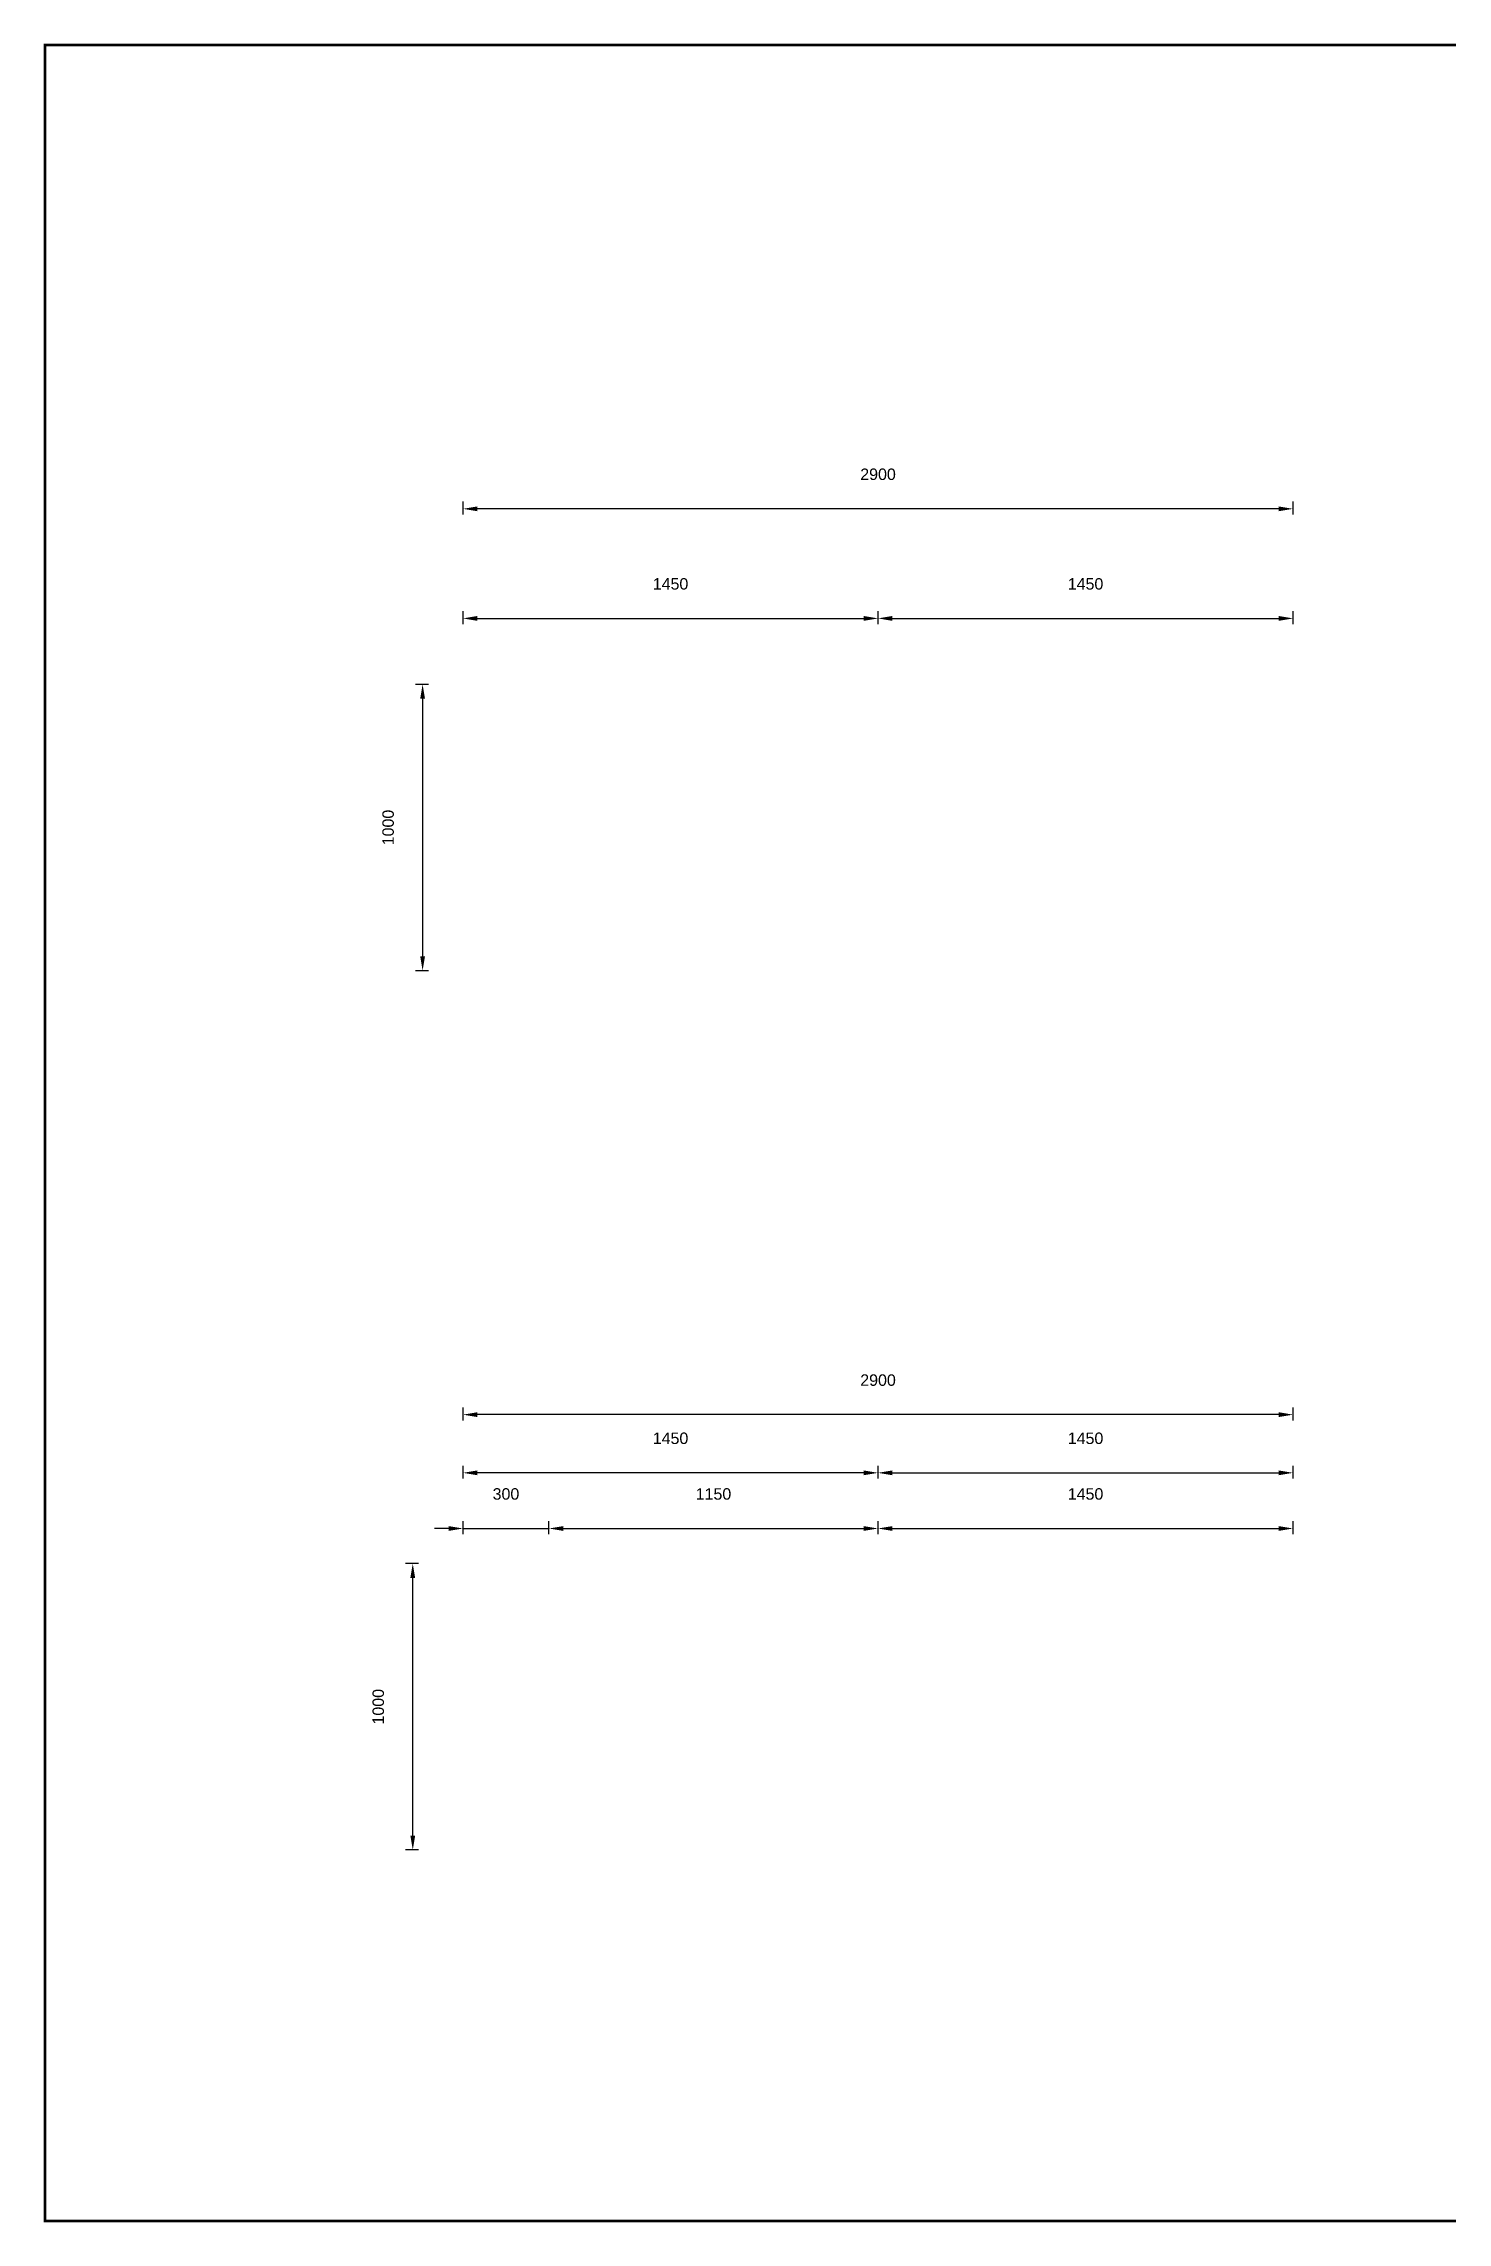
# Paper-space layout 'FFTT' of a CAD drawing. Header units: millimetres. Extents: x 304 to 1470, y -423 to 376.
# Drawn here: x 641.5 to 886.7, y -423 to -42.5 of the extents above; entities that cross this region are included whole.
import ezdxf
from ezdxf.enums import TextEntityAlignment as Align

# ---------------------------------------------------------------- set-up
doc = ezdxf.new("R2010")
doc.units = ezdxf.units.MM
doc.layers.add('OH!-Furniture', color=7, linetype='Continuous')
doc.layers.add('OH!-VIÑETA', color=7, linetype='Continuous')
doc.styles.add('Inter', font='GOTHIC.TTF')
doc.styles.get("Standard").update_dxf_attribs({"font": 'arial.ttf'})
doc.dimstyles.new('OH-Layout', dxfattribs={"dimtxt": 2, "dimasz": 2.5, "dimexe": 1.25, "dimexo": 0.625, "dimgap": 5, "dimtad": 1, "dimdec": 0, "dimtxsty": 'Standard', "dimcen": 2.5, "dimclrd": 256, "dimclre": 8, "dimclrt": 256, "dimadec": 0, "dimazin": 0, "dimtfac": 1, "dimtdec": 0, "dimtmove": 0, "dimatfit": 3, "dimfxl": 1, "dimfxlon": 1, "dimarcsym": 0})

# ---------------------------------------------------------------- blocks, each defined once
blk = doc.blocks.new('FFTT')
at = {"layer": 'OH!-VIÑETA', "true_color": 0xb3b3b3}
h = blk.add_hatch(color=253, dxfattribs=at)
h.dxf.hatch_style = 1
edge = h.paths.add_edge_path(flags=16)
edge.add_line((856.3, 35.67), (856.3, 143.09))
edge.add_arc((843.3, 143.09), 13, 360, 451.7833)
edge.add_line((842.9, 156.08), (828.71, 156.08))
edge.add_arc((828.3, 143.09), 13, 88.2167, 180)
edge.add_line((815.3, 143.09), (815.3, 35.67))
edge.add_line((815.3, 35.67), (815.3, 9.76))
edge.add_arc((828.3, 9.76), 13, 180, 271.7833)
edge.add_line((828.71, -3.24), (842.9, -3.24))
edge.add_arc((843.3, 9.76), 13, 268.2167, 360)
edge.add_line((856.3, 9.76), (856.3, 35.67))
edge = h.paths.add_edge_path()
edge.add_line((857.3, 35.67), (857.3, 143.09))
edge.add_arc((843.3, 143.09), 14, 0, 91.7185)
edge.add_line((842.88, 157.08), (828.72, 157.08))
edge.add_arc((828.3, 143.09), 14, 88.2815, 180)
edge.add_line((814.3, 143.09), (814.3, 35.67))
edge.add_line((814.3, 35.67), (814.3, 9.76))
edge.add_arc((828.3, 9.76), 14, 180, 271.7185)
edge.add_line((828.72, -4.24), (842.88, -4.24))
edge.add_arc((843.3, 9.76), 14, 268.2815, 360)
edge.add_line((857.3, 9.76), (857.3, 35.67))
h = blk.add_hatch(color=253, dxfattribs=at)
h.dxf.hatch_style = 1
h.paths.add_polyline_path([(856.3, 135.89), (856.3, 136.89), (815.3, 136.89), (815.3, 135.89)])
h = blk.add_hatch(color=253, dxfattribs=at)
h.dxf.hatch_style = 1
h.paths.add_polyline_path([(856.3, 113.89), (856.3, 114.89), (815.3, 114.89), (815.3, 113.89)])
h = blk.add_hatch(color=253, dxfattribs=at)
h.dxf.hatch_style = 1
h.paths.add_polyline_path([(856.3, 86.79), (856.3, 87.79), (815.3, 87.79), (815.3, 86.79)])
h = blk.add_hatch(color=253, dxfattribs=at)
h.dxf.hatch_style = 1
h.paths.add_polyline_path([(815.3, 80.35), (815.3, 79.35), (856.3, 79.35), (856.3, 80.35)])
h = blk.add_hatch(color=253, dxfattribs=at)
h.dxf.hatch_style = 1
h.paths.add_polyline_path([(815.3, 33.92), (815.3, 32.92), (856.3, 32.92), (856.3, 33.92)])
h = blk.add_hatch(color=253, dxfattribs=at)
h.dxf.hatch_style = 1
h.paths.add_polyline_path([(815.3, 18.92), (815.3, 17.92), (856.3, 17.92), (856.3, 18.92)])
h = blk.add_hatch(color=253, dxfattribs=at)
h.dxf.hatch_style = 1
h.paths.add_polyline_path([(815.3, 11.85), (815.3, 10.85), (856.3, 10.85), (856.3, 11.85)])
at = {"layer": 'OH!-VIÑETA', "color": 8}
for p, q in [((827.74, 80.35), (827.74, 86.79)), ((842.77, 80.35), (842.77, 86.79)), ((815.3, 83.14), (856.3, 83.14)), ((817.12, 50.07), (854.88, 50.07)), ((815.3, 33.92), (856.3, 33.92)), ((815.3, 18.92), (856.3, 18.92)), ((835.8, 17.92), (835.8, 11.85)), ((835.8, 10.85), (835.8, -3.24))]:
    blk.add_line(p, q, dxfattribs=at)
for points, const_width in [([(303.81, -4.24), (857.48, -4.24), (857.48, 375.76), (303.81, 375.76)], 0.5), ([(827.67, 9.21), (831.82, 2.02), (823.53, 2.02)], 0.327)]:
    blk.add_lwpolyline(points, close=True, dxfattribs=dict(at, const_width=const_width))
for points in [[(857.3, 35.67), (857.3, 143.09, 0.423026), (842.88, 157.08), (828.72, 157.08, 0.423026), (814.3, 143.09), (814.3, 35.67), (814.3, 9.76, 0.423026), (828.72, -4.24), (842.88, -4.24, 0.423026), (857.3, 9.76)], [(856.3, 35.67), (856.3, 143.09, 0.42336), (842.9, 156.08), (828.71, 156.08, 0.42336), (815.3, 143.09), (815.3, 35.67), (815.3, 9.76, 0.42336), (828.71, -3.24), (842.9, -3.24, 0.42336), (856.3, 9.76)]]:
    blk.add_lwpolyline(points, format="xyb", close=True, dxfattribs=at)
for points in [[(815.3, 136.89), (856.3, 136.89), (856.3, 135.89), (815.3, 135.89)], [(815.3, 114.89), (856.3, 114.89), (856.3, 113.89), (815.3, 113.89)], [(815.3, 87.79), (856.3, 87.79), (856.3, 86.79), (815.3, 86.79)], [(815.3, 80.35), (856.3, 80.35), (856.3, 79.35), (815.3, 79.35)], [(815.3, 33.92), (856.3, 33.92)], [(856.3, 32.92), (815.3, 32.92)], [(815.3, 18.92), (856.3, 18.92)], [(856.3, 17.92), (815.3, 17.92)], [(815.3, 11.85), (856.3, 11.85)], [(856.3, 10.85), (815.3, 10.85)]]:
    blk.add_lwpolyline(points, dxfattribs=at)
at = {"style": 'Inter'}
for tag, p, height in [('CLIENTE', (823.46, 132.17), 2.5), ('PROYECTO', (824.58, 121.54), 2.5), ('DISEÑADOR', (816.64, 81.44), 1.1), ('FECHA-APROVACION', (826.32, 25.41), 1.15), ('FOLIO-DISEÑO', (826.32, 23.47), 1.15), ('CENTRO-COSTO', (826.2, 19.59), 1.15), ('NOTA-VENTA', (826.2, 21.53), 1.15), ('ESCALA', (822.51, 14.4), 1.1), ('UNIDAD', (845, 14.4), 1.1)]:
    blk.add_attdef(tag, p, '', height=height, dxfattribs=at)
blk.add_attdef('REVISADO', text='', height=1.8, dxfattribs=at).set_placement((835.63, 81.04), align=Align.CENTER)
for tag, height, p in [('FECHA', 1.8, (849.58, 81.9)), ('1/1', 5, (844.46, 6.68)), ('1', 5, (827.63, 5)), ('LAMINA', 1.8, (844.06, 1.21))]:
    blk.add_attdef(tag, text='', height=height, dxfattribs=at).set_placement(p, align=Align.MIDDLE_CENTER)
at = {"style": 'Inter', "flags": 4}
blk.add_attdef('JEFE-PROYECTO', (826.32, 27.36), '', height=1.15, dxfattribs=at)
at = {"layer": 'OH!-VIÑETA', "color": 150, "insert": (834.76, 154.2), "char_height": 13.728, "attachment_point": 1, "rotation": 341.3166}
blk.add_mtext_dynamic_manual_height_columns('{\\fBaskerville Old Face|b0|i0|c0|p18;!}', width=19.7442, gutter_width=12.5, heights=[0], dxfattribs=at)
at = {"layer": 'OH!-VIÑETA', "color": 150, "insert": (817.37, 151.27), "char_height": 7.15, "attachment_point": 1}
blk.add_mtext_dynamic_manual_height_columns('{\\fBaskerville Old Face|b0|i0|c0|p18;Oh  ffice}', width=53.9578, gutter_width=12.5, heights=[0], dxfattribs=at)
at = {"layer": 'OH!-VIÑETA', "insert": (818.86, 138.83), "char_height": 1.3972, "width": 100.5902, "attachment_point": 1, "style": 'Inter'}
blk.add_mtext('{\\fArial|b1|i0|c0|p34;Mobiliario corporativo de vanguardia}', dxfattribs=at)
at = {"layer": 'OH!-VIÑETA', "color": 8, "width": 83.8251, "attachment_point": 1, "style": 'Inter'}
for s, insert, char_height in [('{\\fArial|b1|i0|c0|p34;Cliente:}', (816.12, 134.62), 1.1643), ('{\\fArial|b1|i0|c0|p34;Proyecto:}', (816.12, 124.86), 1.1643), ('{\\fArial|b1|i0|c0|p34;Contenido:}', (816.03, 112.75), 1.1643), ('{\\fArial|b1|i0|c0|p34;DIBUJO}', (817.7, 85.44), 1.1643), ('{\\fArial|b1|i0|c0|p34;REVISADO}', (830.86, 85.44), 1.1643), ('{\\fArial|b1|i0|c0|p34;FECHA}', (847.09, 85.44), 1.1643), ('{\\fArial|b1|i0|c0|p34;Aprobación Cliente:}', (816.6, 77.58), 1.1643), ('{\\fArial|b1|i0|c0|p34;Firma}', (832.22, 49.86), 1.1643), ('{\\fArial|b1|i0|c0|p34;Nombre Cliente:}', (816.44, 43.81), 1.1643), ('{\\fArial|b1|i0|c0|p34;Fecha Aprobación:}', (816.44, 38.47), 1.1643), ('{\\fArial|b1|i0|c0|p34;EJECUTIVO A CARGO:}', (816.6, 31.74), 1.1643), ('{\\fArial|b1|i0|c0|p34;NOMBRE^I:\\PFECHA^I:\\PFOLIO^I:\\PN. VENTA^I:\\PC. COSTO^I:}', (816.31, 28.3), 1.1), ('{\\fArial|b1|i0|c0|p34;Escala:}', (816.6, 15.44), 1.1643), ('{\\fArial|b1|i0|c0|p34;Unidades:}', (836.82, 15.44), 1.1643)]:
    blk.add_mtext(s, dxfattribs=dict(at, insert=insert, char_height=char_height))
at = {"layer": 'OH!-VIÑETA', "color": 8, "insert": (830.42, 1.47), "char_height": 1.5, "width": 4.0766, "attachment_point": 3}
blk.add_mtext('{\\fArial|b0|i0|c0|p34;REV.}', dxfattribs=at)
blk = doc.blocks.new('*D92')
at = {"layer": 'Defpoints', "color": 0, "transparency": 16777216}
for p in [(787.23, -142.92), (714.73, -154.44), (787.23, -154.44)]:
    blk.add_point(p, dxfattribs=at)
at = {"layer": 'OH!-Furniture', "color": 8, "lineweight": -2, "transparency": 16777216}
for p, q in [((714.73, -143.92), (714.73, -141.67)), ((787.23, -143.92), (787.23, -141.67))]:
    blk.add_line(p, q, dxfattribs=at)
at = {"layer": 'OH!-Furniture', "lineweight": -2, "transparency": 16777216}
blk.add_line((717.23, -142.92), (784.73, -142.92), dxfattribs=at)
at = {"layer": 'OH!-Furniture', "transparency": 16777216}
for points in [[(717.23, -142.5), (717.23, -143.34), (714.73, -142.92)], [(784.73, -142.5), (784.73, -143.34), (787.23, -142.92)]]:
    blk.add_solid(points, dxfattribs=at)
at = {"layer": 'OH!-Furniture', "transparency": 16777216, "insert": (750.98, -136.9), "char_height": 2, "attachment_point": 5}
blk.add_mtext('1450', dxfattribs=at)
blk = doc.blocks.new('*D93')
at = {"layer": 'Defpoints', "color": 0, "transparency": 16777216}
for p in [(859.73, -142.92), (787.23, -154.44), (859.73, -154.44)]:
    blk.add_point(p, dxfattribs=at)
at = {"layer": 'OH!-Furniture', "color": 8, "lineweight": -2, "transparency": 16777216}
for p, q in [((787.23, -143.92), (787.23, -141.67)), ((859.73, -143.92), (859.73, -141.67))]:
    blk.add_line(p, q, dxfattribs=at)
at = {"layer": 'OH!-Furniture', "lineweight": -2, "transparency": 16777216}
blk.add_line((789.73, -142.92), (857.23, -142.92), dxfattribs=at)
at = {"layer": 'OH!-Furniture', "transparency": 16777216}
for points in [[(789.73, -142.5), (789.73, -143.34), (787.23, -142.92)], [(857.23, -142.5), (857.23, -143.34), (859.73, -142.92)]]:
    blk.add_solid(points, dxfattribs=at)
at = {"layer": 'OH!-Furniture', "transparency": 16777216, "insert": (823.48, -136.9), "char_height": 2, "attachment_point": 5}
blk.add_mtext('1450', dxfattribs=at)
blk = doc.blocks.new('*D94')
at = {"layer": 'Defpoints', "color": 0, "transparency": 16777216}
for p in [(714.73, -123.78), (714.73, -154.44), (859.73, -154.44)]:
    blk.add_point(p, dxfattribs=at)
at = {"layer": 'OH!-Furniture', "color": 8, "lineweight": -2, "transparency": 16777216}
for p, q in [((714.73, -124.78), (714.73, -122.53)), ((859.73, -124.78), (859.73, -122.53))]:
    blk.add_line(p, q, dxfattribs=at)
at = {"layer": 'OH!-Furniture', "lineweight": -2, "transparency": 16777216}
blk.add_line((857.23, -123.78), (717.23, -123.78), dxfattribs=at)
at = {"layer": 'OH!-Furniture', "transparency": 16777216}
for points in [[(717.23, -123.37), (717.23, -124.2), (714.73, -123.78)], [(857.23, -123.37), (857.23, -124.2), (859.73, -123.78)]]:
    blk.add_solid(points, dxfattribs=at)
at = {"layer": 'OH!-Furniture', "transparency": 16777216, "insert": (787.23, -117.76), "char_height": 2, "attachment_point": 5}
blk.add_mtext('2900', dxfattribs=at)
blk = doc.blocks.new('*D95')
at = {"layer": 'Defpoints', "color": 0, "transparency": 16777216}
for p in [(729.73, -154.44), (707.67, -204.44), (717.23, -204.44)]:
    blk.add_point(p, dxfattribs=at)
at = {"layer": 'OH!-Furniture', "color": 8, "lineweight": -2, "transparency": 16777216}
for p, q in [((708.67, -154.44), (706.42, -154.44)), ((708.67, -204.44), (706.42, -204.44))]:
    blk.add_line(p, q, dxfattribs=at)
at = {"layer": 'OH!-Furniture', "lineweight": -2, "transparency": 16777216}
blk.add_line((707.67, -156.94), (707.67, -201.94), dxfattribs=at)
at = {"layer": 'OH!-Furniture', "transparency": 16777216}
for points in [[(707.25, -156.94), (708.09, -156.94), (707.67, -154.44)], [(707.25, -201.94), (708.09, -201.94), (707.67, -204.44)]]:
    blk.add_solid(points, dxfattribs=at)
at = {"layer": 'OH!-Furniture', "transparency": 16777216, "insert": (701.65, -179.44), "char_height": 2, "attachment_point": 5, "rotation": 90}
blk.add_mtext('1000', dxfattribs=at)
blk = doc.blocks.new('*D98')
at = {"layer": 'Defpoints', "color": 0, "transparency": 16777216}
for p in [(729.73, -301.85), (714.73, -307.98), (729.73, -307.98)]:
    blk.add_point(p, dxfattribs=at)
at = {"layer": 'OH!-Furniture', "lineweight": -2, "transparency": 16777216}
for p, q in [((712.23, -301.85), (709.73, -301.85)), ((714.73, -301.85), (729.73, -301.85)), ((732.23, -301.85), (734.73, -301.85))]:
    blk.add_line(p, q, dxfattribs=at)
at = {"layer": 'OH!-Furniture', "color": 8, "lineweight": -2, "transparency": 16777216}
for p, q in [((714.73, -302.85), (714.73, -300.6)), ((729.73, -302.85), (729.73, -300.6))]:
    blk.add_line(p, q, dxfattribs=at)
at = {"layer": 'OH!-Furniture', "transparency": 16777216}
for points in [[(712.23, -301.44), (712.23, -302.27), (714.73, -301.85)], [(732.23, -301.44), (732.23, -302.27), (729.73, -301.85)]]:
    blk.add_solid(points, dxfattribs=at)
at = {"layer": 'OH!-Furniture', "transparency": 16777216, "insert": (722.23, -295.83), "char_height": 2, "attachment_point": 5}
blk.add_mtext('300', dxfattribs=at)
blk = doc.blocks.new('*D99')
at = {"layer": 'Defpoints', "color": 0, "transparency": 16777216}
for p in [(787.23, -301.85), (729.73, -307.98), (787.23, -307.98)]:
    blk.add_point(p, dxfattribs=at)
at = {"layer": 'OH!-Furniture', "color": 8, "lineweight": -2, "transparency": 16777216}
for p, q in [((729.73, -302.85), (729.73, -300.6)), ((787.23, -302.85), (787.23, -300.6))]:
    blk.add_line(p, q, dxfattribs=at)
at = {"layer": 'OH!-Furniture', "lineweight": -2, "transparency": 16777216}
blk.add_line((732.23, -301.85), (784.73, -301.85), dxfattribs=at)
at = {"layer": 'OH!-Furniture', "transparency": 16777216}
for points in [[(732.23, -301.44), (732.23, -302.27), (729.73, -301.85)], [(784.73, -301.44), (784.73, -302.27), (787.23, -301.85)]]:
    blk.add_solid(points, dxfattribs=at)
at = {"layer": 'OH!-Furniture', "transparency": 16777216, "insert": (758.48, -295.83), "char_height": 2, "attachment_point": 5}
blk.add_mtext('1150', dxfattribs=at)
blk = doc.blocks.new('*D100')
at = {"layer": 'Defpoints', "color": 0, "transparency": 16777216}
for p in [(859.73, -301.85), (787.23, -307.98), (859.73, -307.98)]:
    blk.add_point(p, dxfattribs=at)
at = {"layer": 'OH!-Furniture', "color": 8, "lineweight": -2, "transparency": 16777216}
for p, q in [((787.23, -302.85), (787.23, -300.6)), ((859.73, -302.85), (859.73, -300.6))]:
    blk.add_line(p, q, dxfattribs=at)
at = {"layer": 'OH!-Furniture', "lineweight": -2, "transparency": 16777216}
blk.add_line((789.73, -301.85), (857.23, -301.85), dxfattribs=at)
at = {"layer": 'OH!-Furniture', "transparency": 16777216}
for points in [[(789.73, -301.44), (789.73, -302.27), (787.23, -301.85)], [(857.23, -301.44), (857.23, -302.27), (859.73, -301.85)]]:
    blk.add_solid(points, dxfattribs=at)
at = {"layer": 'OH!-Furniture', "transparency": 16777216, "insert": (823.48, -295.83), "char_height": 2, "attachment_point": 5}
blk.add_mtext('1450', dxfattribs=at)
blk = doc.blocks.new('*D101')
at = {"layer": 'Defpoints', "color": 0, "transparency": 16777216}
for p in [(714.73, -292.13), (714.73, -307.98), (787.23, -307.98)]:
    blk.add_point(p, dxfattribs=at)
at = {"layer": 'OH!-Furniture', "color": 8, "lineweight": -2, "transparency": 16777216}
for p, q in [((714.73, -293.13), (714.73, -290.88)), ((787.23, -293.13), (787.23, -290.88))]:
    blk.add_line(p, q, dxfattribs=at)
at = {"layer": 'OH!-Furniture', "lineweight": -2, "transparency": 16777216}
blk.add_line((784.73, -292.13), (717.23, -292.13), dxfattribs=at)
at = {"layer": 'OH!-Furniture', "transparency": 16777216}
for points in [[(717.23, -291.71), (717.23, -292.55), (714.73, -292.13)], [(784.73, -291.71), (784.73, -292.55), (787.23, -292.13)]]:
    blk.add_solid(points, dxfattribs=at)
at = {"layer": 'OH!-Furniture', "transparency": 16777216, "insert": (750.98, -286.11), "char_height": 2, "attachment_point": 5}
blk.add_mtext('1450', dxfattribs=at)
blk = doc.blocks.new('*D102')
at = {"layer": 'Defpoints', "color": 0, "transparency": 16777216}
for p in [(859.73, -292.13), (787.23, -307.98), (859.73, -307.98)]:
    blk.add_point(p, dxfattribs=at)
at = {"layer": 'OH!-Furniture', "color": 8, "lineweight": -2, "transparency": 16777216}
for p, q in [((787.23, -293.13), (787.23, -290.88)), ((859.73, -293.13), (859.73, -290.88))]:
    blk.add_line(p, q, dxfattribs=at)
at = {"layer": 'OH!-Furniture', "lineweight": -2, "transparency": 16777216}
blk.add_line((789.73, -292.13), (857.23, -292.13), dxfattribs=at)
at = {"layer": 'OH!-Furniture', "transparency": 16777216}
for points in [[(789.73, -291.71), (789.73, -292.55), (787.23, -292.13)], [(857.23, -291.71), (857.23, -292.55), (859.73, -292.13)]]:
    blk.add_solid(points, dxfattribs=at)
at = {"layer": 'OH!-Furniture', "transparency": 16777216, "insert": (823.48, -286.11), "char_height": 2, "attachment_point": 5}
blk.add_mtext('1450', dxfattribs=at)
blk = doc.blocks.new('*D103')
at = {"layer": 'Defpoints', "color": 0, "transparency": 16777216}
for p in [(705.95, -307.98), (714.73, -307.98), (714.73, -357.98)]:
    blk.add_point(p, dxfattribs=at)
at = {"layer": 'OH!-Furniture', "color": 8, "lineweight": -2, "transparency": 16777216}
for p, q in [((706.95, -307.98), (704.7, -307.98)), ((706.95, -357.98), (704.7, -357.98))]:
    blk.add_line(p, q, dxfattribs=at)
at = {"layer": 'OH!-Furniture', "lineweight": -2, "transparency": 16777216}
blk.add_line((705.95, -355.48), (705.95, -310.48), dxfattribs=at)
at = {"layer": 'OH!-Furniture', "transparency": 16777216}
for points in [[(705.53, -310.48), (706.37, -310.48), (705.95, -307.98)], [(705.53, -355.48), (706.37, -355.48), (705.95, -357.98)]]:
    blk.add_solid(points, dxfattribs=at)
at = {"layer": 'OH!-Furniture', "transparency": 16777216, "insert": (699.93, -332.98), "char_height": 2, "attachment_point": 5, "rotation": 90}
blk.add_mtext('1000', dxfattribs=at)
blk = doc.blocks.new('*D104')
at = {"layer": 'Defpoints', "color": 0, "transparency": 16777216}
for p in [(714.73, -281.97), (714.73, -307.98), (859.73, -307.98)]:
    blk.add_point(p, dxfattribs=at)
at = {"layer": 'OH!-Furniture', "color": 8, "lineweight": -2, "transparency": 16777216}
for p, q in [((714.73, -282.97), (714.73, -280.72)), ((859.73, -282.97), (859.73, -280.72))]:
    blk.add_line(p, q, dxfattribs=at)
at = {"layer": 'OH!-Furniture', "lineweight": -2, "transparency": 16777216}
blk.add_line((857.23, -281.97), (717.23, -281.97), dxfattribs=at)
at = {"layer": 'OH!-Furniture', "transparency": 16777216}
for points in [[(717.23, -281.55), (717.23, -282.39), (714.73, -281.97)], [(857.23, -281.55), (857.23, -282.39), (859.73, -281.97)]]:
    blk.add_solid(points, dxfattribs=at)
at = {"layer": 'OH!-Furniture', "transparency": 16777216, "insert": (787.23, -275.95), "char_height": 2, "attachment_point": 5}
blk.add_mtext('2900', dxfattribs=at)

psp = doc.layouts.new('FFTT')

# ---------------------------------------------------------------- block references
at = {"layer": 'OH!-Furniture'}
ref = psp.add_blockref('FFTT', (337.891, -418.541), dxfattribs=at)
ref.add_attrib('CLIENTE', 'CMP', (1161.35, -286.376), dxfattribs={"layer": '0', "height": 2.5, "style": 'Inter'})
ref.add_attrib('PROYECTO', 'CMP', (1162.471, -297.003), dxfattribs={"layer": '0', "height": 2.5, "style": 'Inter'})
ref.add_attrib('FECHA', 'octubre 22', dxfattribs={"layer": '0', "height": 1.8, "style": 'Inter'}).set_placement((1187.473, -336.643), align=Align.MIDDLE_CENTER)
ref.add_attrib('REVISADO', 'PAOLA Y.', dxfattribs={"layer": '0', "height": 1.8, "style": 'Inter'}).set_placement((1173.52, -337.496), align=Align.CENTER)
ref.add_attrib('DISEÑADOR', 'C.D.B.', (1154.535, -337.1), dxfattribs={"layer": '0', "height": 1.1, "style": 'Inter'})
ref.add_attrib('JEFE-PROYECTO', 'PAOLA YANQUEZ', (1164.213, -391.183), dxfattribs={"layer": '0', "height": 1.15, "style": 'Inter'})
ref.add_attrib('FECHA-APROVACION', '6 octubre 2022', (1164.213, -393.128), dxfattribs={"layer": '0', "height": 1.15, "style": 'Inter'})
ref.add_attrib('FOLIO-DISEÑO', 'PENDIENTE', (1164.213, -395.074), dxfattribs={"layer": '0', "height": 1.15, "style": 'Inter'})
ref.add_attrib('NOTA-VENTA', 'PENDIENTE', (1164.095, -397.014), dxfattribs={"layer": '0', "height": 1.15, "style": 'Inter'})
ref.add_attrib('CENTRO-COSTO', 'PENDIENTE', (1164.095, -398.955), dxfattribs={"layer": '0', "height": 1.15, "style": 'Inter'})
ref.add_attrib('ESCALA', 'AJUSTADA', (1160.4, -404.145), dxfattribs={"layer": '0', "height": 1.1, "style": 'Inter'})
ref.add_attrib('UNIDAD', 'mm.', (1182.887, -404.145), dxfattribs={"layer": '0', "height": 1.1, "style": 'Inter'})
ref.add_attrib('1', '1', dxfattribs={"layer": '0', "height": 5, "style": 'Inter'}).set_placement((1165.518, -413.544), align=Align.MIDDLE_CENTER)
ref.add_attrib('1/1', '1', dxfattribs={"layer": '0', "height": 5, "style": 'Inter'}).set_placement((1182.354, -411.863), align=Align.MIDDLE_CENTER)
ref.add_attrib('LAMINA', 'LAM  1/1', dxfattribs={"layer": '0', "height": 1.8, "style": 'Inter'}).set_placement((1181.95, -417.335), align=Align.MIDDLE_CENTER)

# ---------------------------------------------------------------- dimensions: what is measured, and where the dimension line sits
for base, p1, p2, override, picture, middle in [((714.729, -123.782), (859.729, -154.443), (714.729, -154.443), {"dimlfac": -20}, '*D94', (787.229, -117.761)), ((787.229, -142.921), (714.729, -154.443), (787.229, -154.443), {"dimlfac": -20, "dimtmove": 1}, '*D92', (750.979, -136.899)), ((859.729, -142.921), (787.229, -154.443), (859.729, -154.443), {"dimlfac": -20, "dimtmove": 1}, '*D93', (823.479, -136.899)), ((714.729, -281.969), (859.729, -307.979), (714.729, -307.979), {"dimlfac": -20}, '*D104', (787.229, -275.948)), ((714.729, -292.13), (787.229, -307.979), (714.729, -307.979), {"dimlfac": -20}, '*D101', (750.979, -286.108)), ((859.729, -292.13), (787.229, -307.979), (859.729, -307.979), {"dimlfac": -20}, '*D102', (823.479, -286.108)), ((729.729, -301.854), (714.729, -307.979), (729.729, -307.979), {"dimlfac": -20}, '*D98', (722.229, -295.832)), ((787.229, -301.854), (729.729, -307.979), (787.229, -307.979), {"dimlfac": -20, "dimtmove": 1}, '*D99', (758.479, -295.833)), ((859.729, -301.854), (787.229, -307.979), (859.729, -307.979), {"dimlfac": -20, "dimtmove": 1}, '*D100', (823.479, -295.833))]:
    dim = psp.add_linear_dim(base=base, p1=p1, p2=p2, dimstyle='OH-Layout', override=override, dxfattribs=at)
    dim.commit()
    dim.dimension.update_dxf_attribs({"geometry": picture, "text_midpoint": middle})
for base, p1, p2, override, picture, middle in [((707.67, -204.443), (729.729, -154.443), (717.229, -204.443), {"dimlfac": -20, "dimtmove": 1}, '*D95', (701.649, -179.443)), ((705.95, -307.979), (714.729, -357.979), (714.729, -307.979), {"dimlfac": -20}, '*D103', (699.929, -332.979))]:
    dim = psp.add_linear_dim(base=base, p1=p1, p2=p2, angle=90, dimstyle='OH-Layout', override=override, dxfattribs=at)
    dim.commit()
    dim.dimension.update_dxf_attribs({"geometry": picture, "text_midpoint": middle})

doc.saveas('drawing.dxf')
